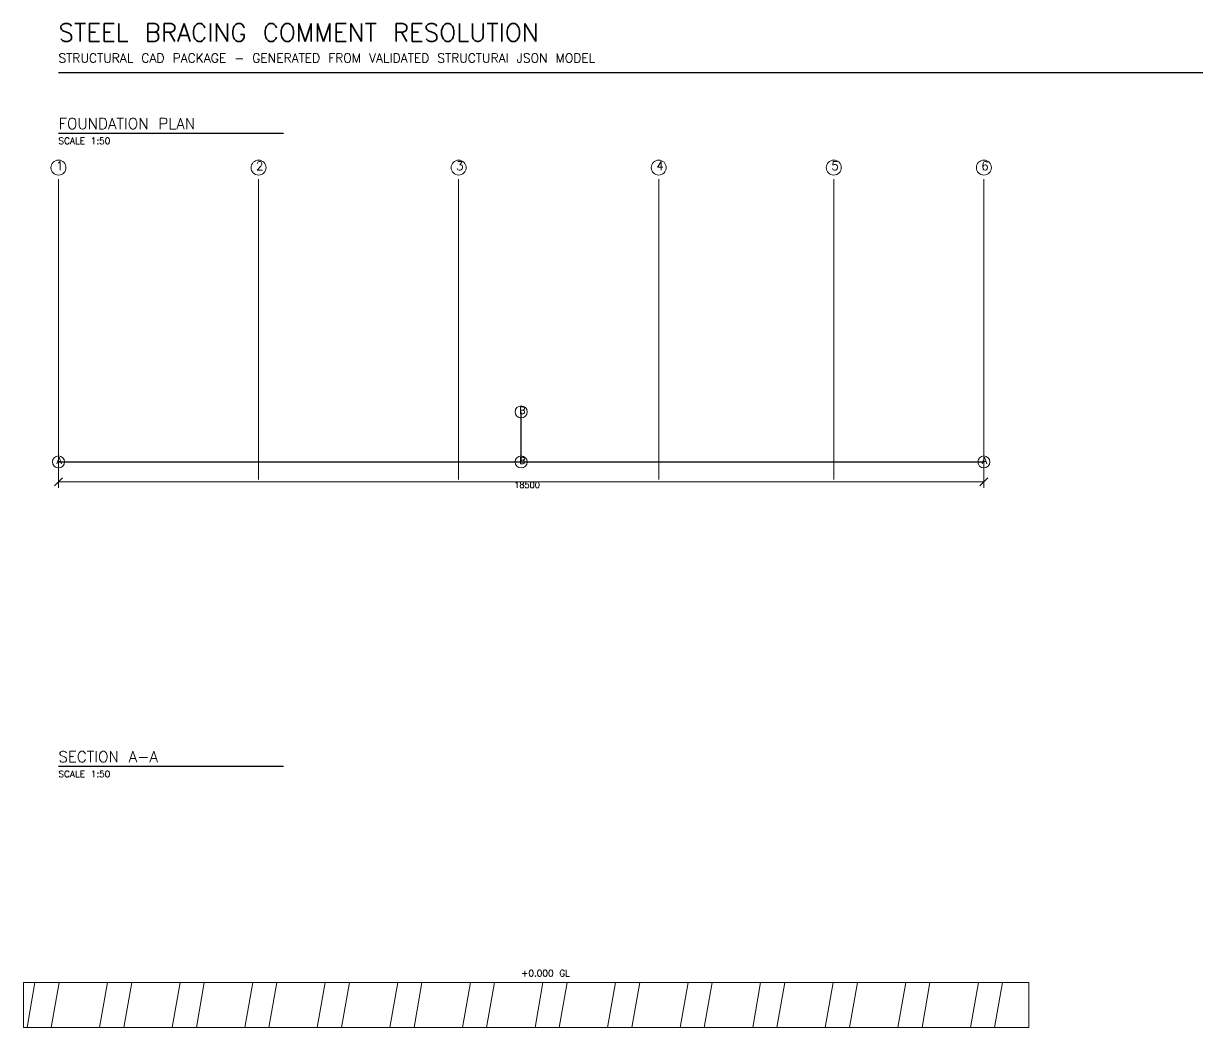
# Model space of a CAD drawing. Header units: millimetres. Extents: x -700 to 52160, y -40890 to 8260.
# Drawn here: x -700 to 22771, y -11800 to 8260 of the extents above; entities that cross this region are included whole.
import ezdxf

# ---------------------------------------------------------------- set-up
doc = ezdxf.new("R2010")
doc.units = ezdxf.units.MM
for name, color, linetype, lineweight in [('SAI-A-BORDER', 7, 'Continuous', 25), ('SAI-A-DIMS', 6, 'Continuous', 13), ('SAI-A-GRID', 1, 'Continuous', 13), ('SAI-A-SECTION', 1, 'Continuous', 25), ('SAI-A-TEXT', 4, 'Continuous', 13), ('SAI-A-TITLE', 6, 'Continuous', 30), ('SAI-H-SOIL', 8, 'Continuous', 13), ('SAI-X-REFERENCE', 9, 'Continuous', 13)]:
    doc.layers.add(name, color=color, linetype=linetype, lineweight=lineweight)
doc.styles.add('SAI-STANDARD', font='txt.shx')

msp = doc.modelspace()

# ---------------------------------------------------------------- hatches: boundary and pattern name
at = {"layer": 'SAI-H-SOIL'}
h = msp.add_hatch(dxfattribs=at)
h.set_pattern_fill('ANSI32', scale=150, angle=35)
h.paths.add_polyline_path([(-700, -11800), (19400, -11800), (19400, -10900), (-700, -10900)])

# ---------------------------------------------------------------- linework, layer by layer
at = {"layer": 'SAI-A-BORDER'}
msp.add_line((0, 7280), (46000, 7280), dxfattribs=at)
at = {"layer": 'SAI-A-DIMS'}
for p, q in [((0, 0), (0, -1020)), ((18500, 0), (18500, -1020)), ((-80, -980), (80, -820)), ((0, -900), (18500, -900)), ((18420, -980), (18580, -820))]:
    msp.add_line(p, q, dxfattribs=at)
at = {"layer": 'SAI-A-GRID'}
for p, q in [((0, -850), (0, 5150)), ((4000, -850), (4000, 5150)), ((8000, -850), (8000, 5150)), ((12000, -850), (12000, 5150)), ((15500, -850), (15500, 5150)), ((18500, -850), (18500, 5150))]:
    msp.add_line(p, q, dxfattribs=at)
for centre, radius in [((0, 5380), 150), ((4000, 5380), 150), ((8000, 5380), 150), ((12000, 5380), 150), ((15500, 5380), 150), ((18500, 5380), 150), ((9250, 500), 120), ((0, -500), 120), ((9250, -500), 120), ((18500, -500), 120)]:
    msp.add_circle(centre, radius, dxfattribs=at)
at = {"layer": 'SAI-A-SECTION'}
for p, q in [((9250, -500), (9250, 500)), ((0, -500), (18500, -500))]:
    msp.add_line(p, q, dxfattribs=at)
at = {"layer": 'SAI-A-TEXT'}
msp.add_line((-700, -10900), (19400, -10900), dxfattribs=at)
at = {"layer": 'SAI-A-TITLE'}
for p, q in [((0, 6070), (4500, 6070)), ((0, -6580), (4500, -6580))]:
    msp.add_line(p, q, dxfattribs=at)
at = {"layer": 'SAI-X-REFERENCE'}
msp.add_lwpolyline([(-700, -11800), (19400, -11800), (19400, -10900), (-700, -10900), (-700, -11800)], dxfattribs=at)

# ---------------------------------------------------------------- texts
at = {"layer": 'SAI-A-DIMS', "style": 'SAI-STANDARD'}
msp.add_text('18500', height=120, dxfattribs=at).set_placement((9110, -1020))
at = {"layer": 'SAI-A-GRID', "style": 'SAI-STANDARD'}
for s, height, p in [('1', 172, (-50, 5330)), ('2', 172, (3950, 5330)), ('3', 172, (7950, 5330)), ('4', 172, (11950, 5330)), ('5', 172, (15450, 5330)), ('6', 172, (18450, 5330)), ('B', 138, (9210, 460)), ('A', 138, (-40, -540)), ('B', 138, (9210, -540)), ('A', 138, (18460, -540))]:
    msp.add_text(s, height=height, dxfattribs=at).set_placement(p)
at = {"layer": 'SAI-A-TEXT', "style": 'SAI-STANDARD'}
for s, height, p in [('STRUCTURAL CAD PACKAGE - GENERATED FROM VALIDATED STRUCTURAI JSON MODEL', 180, (0, 7480)), ('SCALE 1:50', 130, (0, 5850)), ('SCALE 1:50', 130, (0, -6800)), ('+0.000 GL', 130, (9250, -10780))]:
    msp.add_text(s, height=height, dxfattribs=at).set_placement(p)
at = {"layer": 'SAI-A-TITLE', "style": 'SAI-STANDARD'}
for s, height, p in [('STEEL BRACING COMMENT RESOLUTION', 360, (0, 7900)), ('FOUNDATION PLAN', 220, (0, 6150)), ('SECTION A-A', 220, (0, -6500))]:
    msp.add_text(s, height=height, dxfattribs=at).set_placement(p)

doc.saveas('drawing.dxf')
